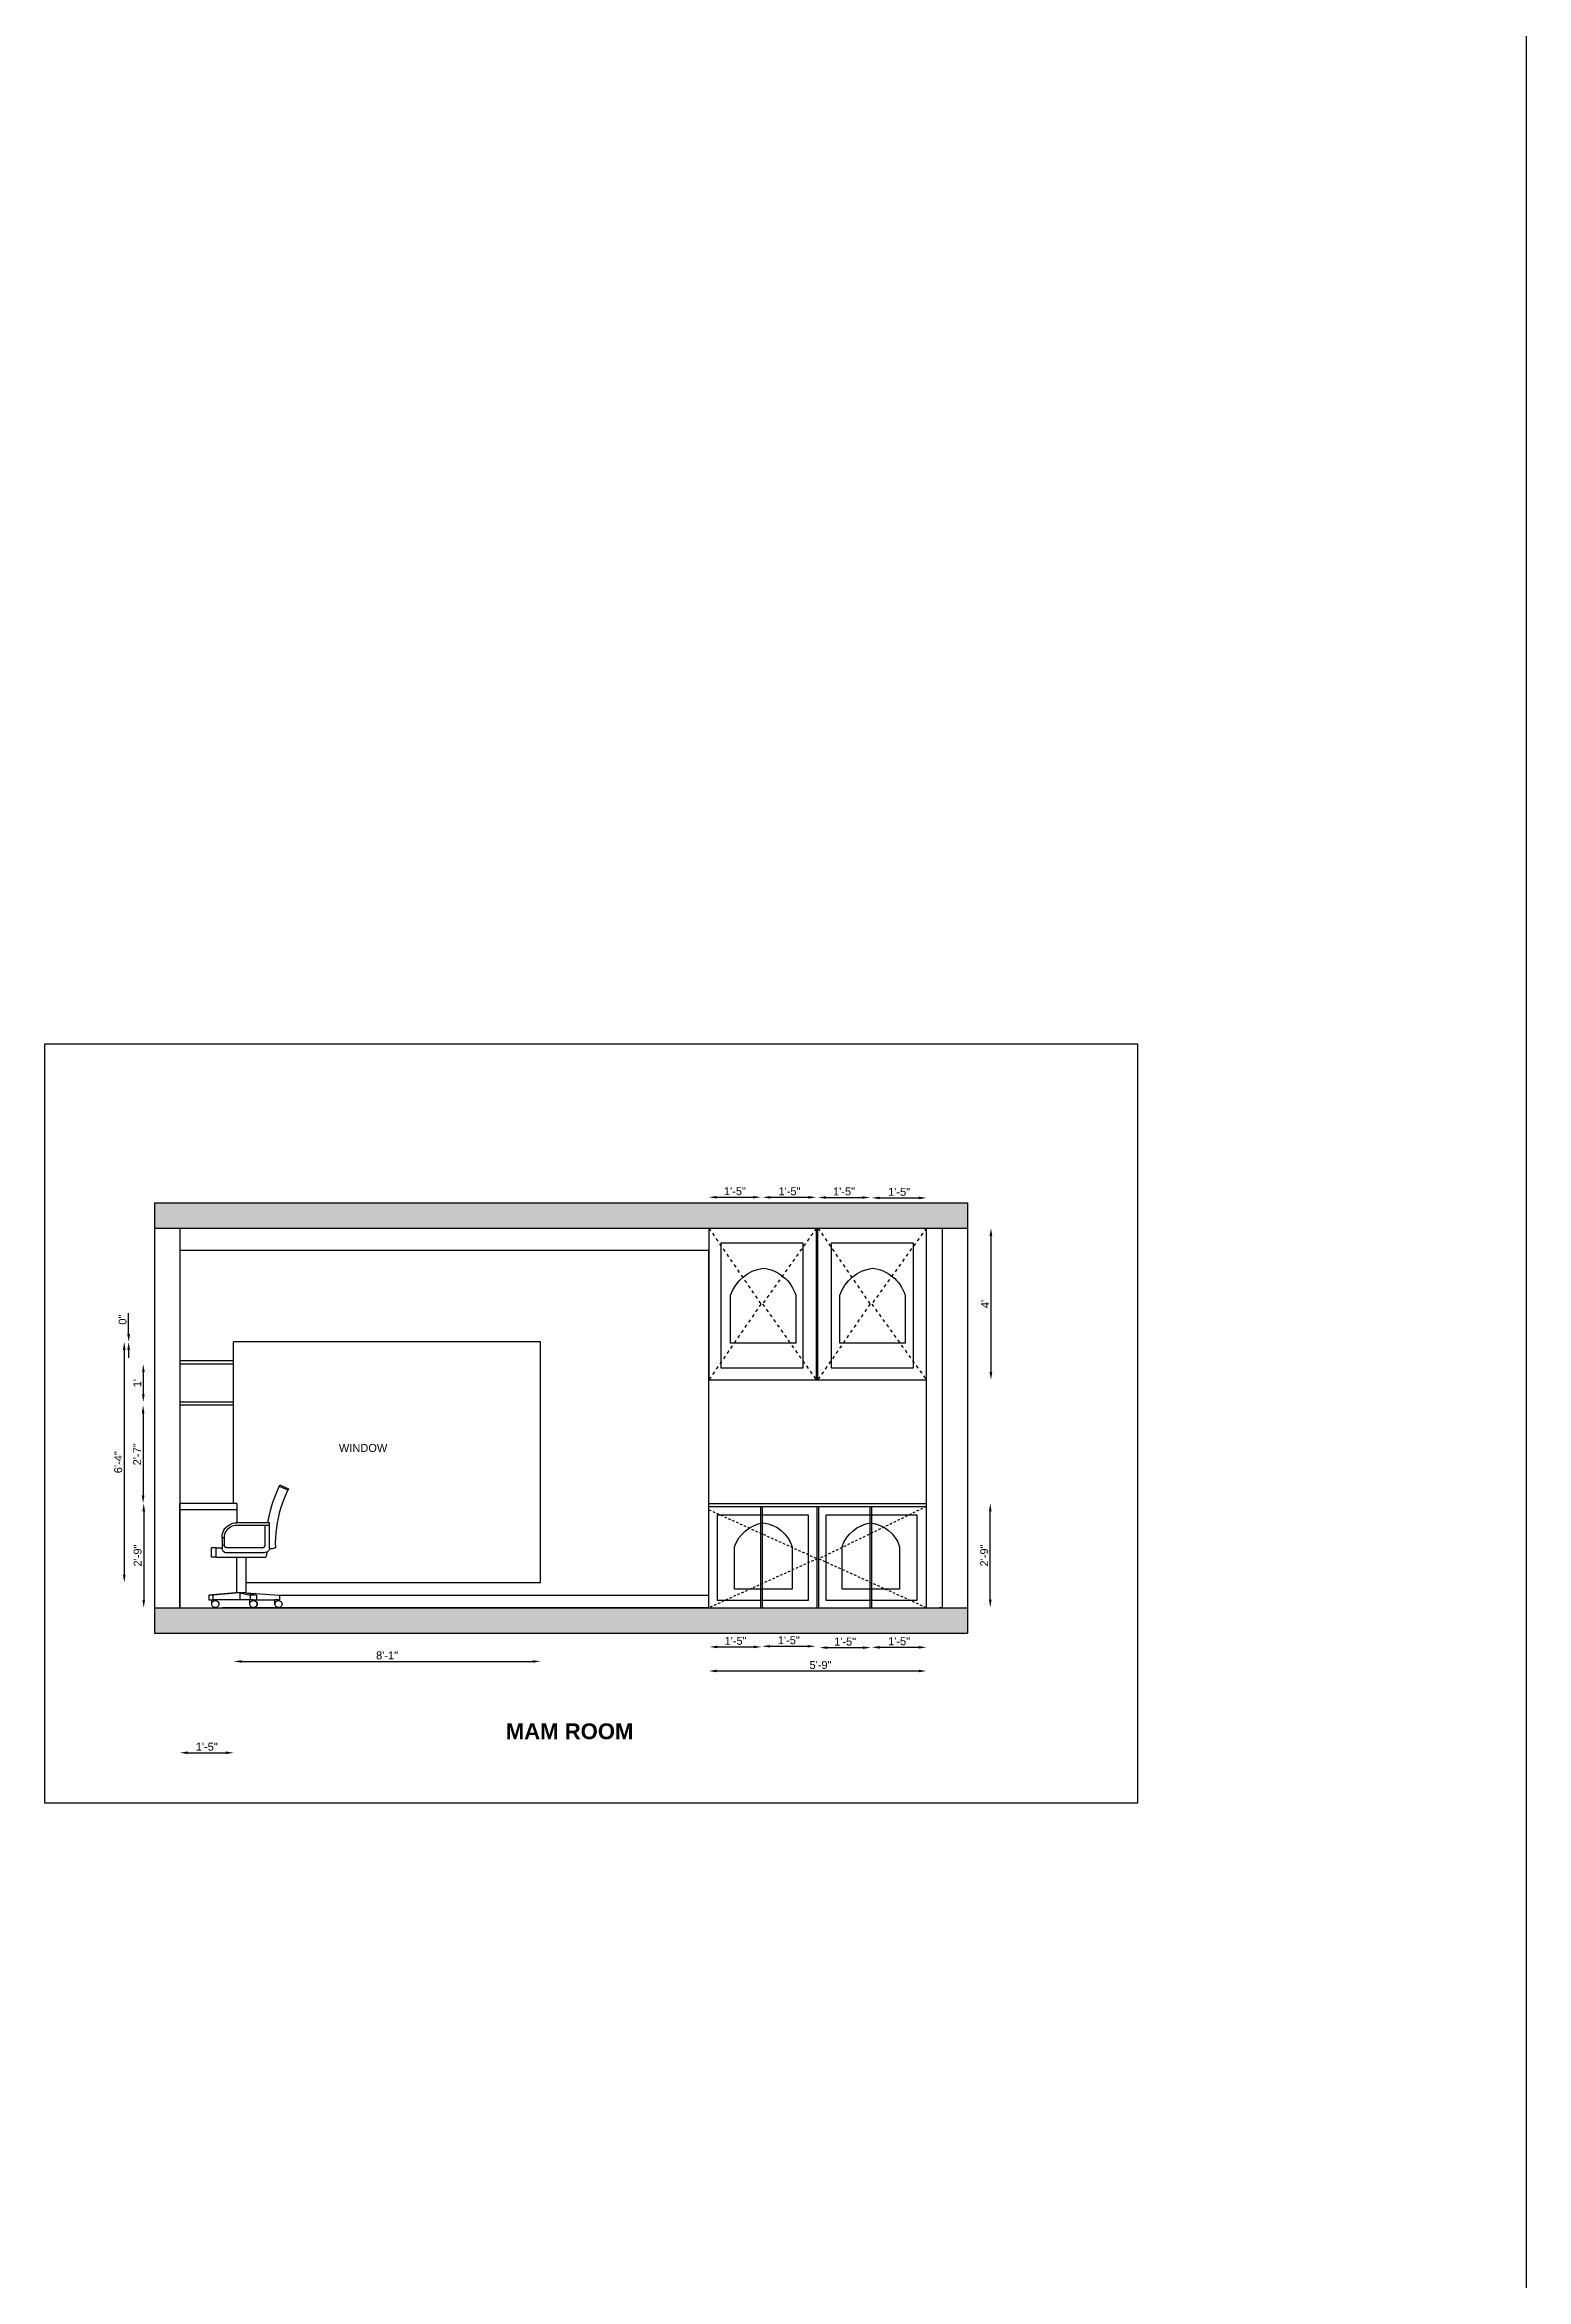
# Model space of a CAD drawing. Header units: feet. Extents: x 2272 to 4893, y 337 to 2916.
# Drawn here: x 4424 to 4893, y 1043 to 1750 of the extents above; entities that cross this region are included whole.
import ezdxf

# ---------------------------------------------------------------- set-up
doc = ezdxf.new("R2010")
doc.units = ezdxf.units.FT
doc.linetypes.add('JIS_02_0.7', pattern=[1.35, 0.75, -0.6])
doc.linetypes.add('JIS_02_1.0', pattern=[2, 1, -1])
doc.layers.add('Door', color=15, linetype='Continuous')
doc.layers.add('Edges', color=7, linetype='Continuous')
doc.styles.get("Standard").update_dxf_attribs({"font": 'arial.ttf'})
doc.dimstyles.new('ISO-25', dxfattribs={"dimtxt": 2.5, "dimasz": 2.5, "dimexe": 1.25, "dimexo": 0.625, "dimtad": 1, "dimdec": 0, "dimlunit": 4, "dimtxsty": 'Standard', "dimcen": 2.5, "dimse1": 1, "dimse2": 1, "dimadec": 0, "dimazin": 0, "dimtfac": 1, "dimtdec": 0, "dimtmove": 0, "dimatfit": 3, "dimfxl": 1, "dimarcsym": 0})

# ---------------------------------------------------------------- blocks, each defined once
blk = doc.blocks.new('Office Chair rs')
at = {"layer": 'Edges'}
for p, q in [((20.7, 38.3), (19.3, 34.1)), ((22.3, 42.5), (20.7, 38.3)), ((24, 46.7), (22.3, 42.5)), ((25.9, 50.7), (24, 46.7)), ((25.9, 50.7), (26.3, 51.8)), ((25.9, 50.7), (33.1, 47.4)), ((26.3, 51.8), (33.6, 48.4)), ((29.8, 39.7), (28.3, 35.8)), ((31.4, 43.6), (29.8, 39.7)), ((33.1, 47.4), (31.4, 43.6)), ((33.6, 48.4), (33.1, 47.4)), ((-14.7, 18.8), (-13.2, 19.3)), ((-13.2, 19.3), (-11.6, 19.6)), ((-11.6, 19.6), (-9.9, 19.7)), ((16, 19.7), (-9.9, 19.7)), ((16.2, 21), (16, 19.7)), ((17.6, 19.7), (16, 19.7)), ((17.1, 25.4), (16.2, 21)), ((18.1, 29.8), (17.1, 25.4)), ((17.6, 17.7), (17.6, 19.7)), ((19.3, 34.1), (18.1, 29.8)), ((24.1, 19.6), (23.5, 15.4)), ((24.9, 23.7), (24.1, 19.6)), ((25.9, 27.8), (24.9, 23.7)), ((27, 31.8), (25.9, 27.8)), ((28.3, 35.8), (27, 31.8)), ((-22.4, 7.2), (-22.3, 8.9)), ((-22.4, 7.2), (-22.4, 0.7)), ((-22.4, 7.2), (-20.4, 7.2)), ((-22.4, 0.7), (-22.4, -1.3)), ((-20.4, 0.7), (-22.4, 0.7)), ((-22.3, 8.9), (-22, 10.5)), ((-22, 10.5), (-21.5, 12)), ((-21.5, 12), (-20.8, 13.5)), ((-20.8, 13.5), (-19.9, 14.8)), ((-20.4, 7.2), (-20.3, 8.6)), ((-20.4, 0.7), (-20.4, 7.2)), ((-20.4, 0.5), (-20.4, 0.7)), ((-20.3, 0.2), (-20.4, 0.5)), ((-20.3, 8.6), (-20.1, 9.9)), ((-20.3, 0), (-20.3, 0.2)), ((-20.1, 9.9), (-19.6, 11.2)), ((-19.9, 14.8), (-18.8, 16.1)), ((-19.6, 11.2), (-19, 12.5)), ((-19, 12.5), (-18.3, 13.6)), ((-18.8, 16.1), (-17.5, 17.1)), ((-18.3, 13.6), (-17.4, 14.6)), ((-17.5, 17.1), (-16.2, 18)), ((-17.4, 14.6), (-16.3, 15.6)), ((-16.3, 15.6), (-15.2, 16.3)), ((-16.2, 18), (-14.7, 18.8)), ((-15.2, 16.3), (-14, 16.9)), ((-14, 16.9), (-12.7, 17.4)), ((-12.7, 17.4), (-11.3, 17.6)), ((-11.3, 17.6), (-9.9, 17.7)), ((-9.9, 17.7), (13.6, 17.7)), ((13.6, 0.2), (13.5, -0.1)), ((13.6, 17.7), (13.6, 0.7)), ((13.6, 17.7), (17.6, 17.7)), ((13.6, 0.7), (13.6, 0.5)), ((13.6, 0.5), (13.6, 0.2)), ((17.6, -1.3), (17.6, 17.7)), ((22.7, 7.1), (22.5, 2.9)), ((22.5, 2.9), (22.6, -1.3)), ((23, 11.3), (22.7, 7.1)), ((23.5, 15.4), (23, 11.3)), ((-31.3, -9.3), (-31.3, -1.3)), ((-27.4, -1.3), (-31.3, -1.3)), ((-27.4, -9.3), (-31.3, -9.3)), ((-27.4, -1.3), (-22.4, -1.3)), ((-27.4, -9.3), (-27.4, -1.3)), ((-27.4, -9.3), (-10, -9.3)), ((-22.4, -1.3), (-22.5, -1.8)), ((-22.5, -1.8), (-22.4, -2.4)), ((-22.4, -2.4), (-22.3, -2.9)), ((-22.3, -2.9), (-22.1, -3.4)), ((-22.1, -3.4), (-21.8, -3.9)), ((-21.8, -3.9), (-21.4, -4.3)), ((-21.4, -4.3), (-21, -4.6)), ((-21, -4.6), (-20.6, -4.9)), ((-20.6, -4.9), (-20.1, -5.1)), ((-20.1, -0.2), (-20.3, 0)), ((-20, -0.5), (-20.1, -0.2)), ((-20.1, -5.1), (-19.5, -5.3)), ((-19.8, -0.7), (-20, -0.5)), ((-19.6, -0.8), (-19.8, -0.7)), ((-19.4, -1), (-19.6, -0.8)), ((-19.5, -5.3), (-19, -5.3)), ((-19.2, -1.1), (-19.4, -1)), ((-18.9, -1.2), (-19.2, -1.1)), ((-19, -5.3), (-18.4, -5.3)), ((-18.7, -1.2), (-18.9, -1.2)), ((-18.4, -1.3), (-18.7, -1.2)), ((11.6, -1.3), (-18.4, -1.3)), ((-18.4, -5.3), (13.6, -5.3)), ((-10, -39.3), (-10, -9.3)), ((-10, -9.3), (-1.9, -9.3)), ((-1.9, -39.3), (-1.9, -9.3)), ((-1.9, -9.3), (14.6, -9.3)), ((11.6, -1.3), (12, -1.3)), ((11.8, -1.3), (11.6, -1.3)), ((12, -1.3), (11.8, -1.3)), ((12.1, -1.3), (12, -1.3)), ((12.4, -1.2), (12.1, -1.3)), ((12.6, -1.1), (12.4, -1.2)), ((12.9, -1), (12.6, -1.1)), ((13.1, -0.8), (12.9, -1)), ((13.2, -0.6), (13.1, -0.8)), ((13.4, -0.3), (13.2, -0.6)), ((13.5, -0.1), (13.4, -0.3)), ((14.1, -5.3), (13.6, -5.3)), ((14.6, -5.3), (14.1, -5.3)), ((15.2, -5.1), (14.6, -5.3)), ((14.6, -9.3), (14.9, -8.7)), ((14.9, -8.7), (15.1, -8)), ((15.1, -8), (15.3, -7.3)), ((15.5, -5), (15.2, -5.1)), ((15.3, -7.3), (15.4, -6.7)), ((15.4, -6.7), (15.5, -6)), ((15.7, -4.9), (15.5, -5)), ((15.6, -5.3), (15.5, -5)), ((15.5, -6), (15.6, -5.3)), ((16.1, -4.6), (15.7, -4.9)), ((16.6, -4.3), (16.1, -4.6)), ((16.9, -3.9), (16.6, -4.3)), ((17.2, -3.4), (16.9, -3.9)), ((17.4, -2.9), (17.2, -3.4)), ((17.5, -2.4), (17.4, -2.9)), ((17.6, -2.2), (17.5, -2.4)), ((17.6, -1.3), (17.6, -1.8)), ((17.6, -1.8), (17.6, -2.2)), ((17.9, -2.2), (17.6, -2.2)), ((18.6, -2.3), (17.9, -2.2)), ((19.3, -2.2), (18.6, -2.3)), ((19.9, -2.2), (19.3, -2.2)), ((20.6, -2), (19.9, -2.2)), ((21.3, -1.8), (20.6, -2)), ((21.9, -1.6), (21.3, -1.8)), ((22.6, -1.3), (21.9, -1.6)), ((-11, -39.3), (-33.6, -41.3)), ((-30.1, -41.3), (-33.6, -41.3)), ((-33.6, -41.3), (-33.6, -45.3)), ((-33.6, -45.3), (-31.1, -45.3)), ((-31.1, -48.8), (-31.1, -45.3)), ((-31.1, -45.3), (-30.1, -45.3)), ((-31.1, -48.8), (-31, -48)), ((-31, -49.6), (-31.1, -48.8)), ((-31, -48), (-30.7, -47.3)), ((-30.7, -50.3), (-31, -49.6)), ((-30.7, -47.3), (-30.2, -46.7)), ((-30.2, -50.9), (-30.7, -50.3)), ((-30.2, -46.7), (-29.6, -46.2)), ((-29.6, -51.4), (-30.2, -50.9)), ((-7.5, -39.3), (-30.1, -41.3)), ((-30.1, -41.3), (-30.1, -45.3)), ((-28.1, -45.3), (-30.1, -45.3)), ((-29.6, -46.2), (-28.9, -45.9)), ((-28.9, -51.7), (-29.6, -51.4)), ((-28.9, -45.9), (-28.1, -45.8)), ((-28.1, -51.8), (-28.9, -51.7)), ((-28.1, -45.8), (-28.1, -45.3)), ((-7.5, -45.3), (-28.1, -45.3)), ((-28.1, -45.8), (-27.3, -45.9)), ((-27.3, -51.7), (-28.1, -51.8)), ((-27.3, -45.9), (-26.6, -46.2)), ((-26.6, -51.4), (-27.3, -51.7)), ((-26.6, -46.2), (-26, -46.7)), ((-26, -50.9), (-26.6, -51.4)), ((-26, -46.7), (-25.5, -47.3)), ((-25.5, -50.3), (-26, -50.9)), ((-25.5, -47.3), (-25.2, -48)), ((-25.2, -49.6), (-25.5, -50.3)), ((-25.2, -48), (-25.1, -48.8)), ((-25.1, -48.8), (-25.2, -49.6)), ((-10, -39.3), (-11, -39.3)), ((-9.5, -39.3), (-10, -39.3)), ((-7.5, -39.3), (-9.5, -39.3)), ((-7.5, -39.3), (1.2, -41.3)), ((-7.5, -39.3), (-7.5, -45.3)), ((-5, -39.3), (-7.5, -39.3)), ((1, -45.3), (-7.5, -45.3)), ((-1.9, -39.3), (-5, -39.3)), ((-1.9, -39.3), (6.7, -41.3)), ((-1.9, -39.3), (-1.9, -39.3)), ((-1.9, -39.3), (26.1, -41.3)), ((1, -48.8), (1, -45.3)), ((1.2, -45.3), (1, -45.3)), ((1, -48.8), (1.1, -48)), ((1.1, -49.6), (1, -48.8)), ((1.1, -48), (1.4, -47.3)), ((1.4, -50.3), (1.1, -49.6)), ((6.7, -41.3), (1.2, -41.3)), ((1.2, -41.3), (1.2, -45.3)), ((4, -45.3), (1.2, -45.3)), ((1.4, -47.3), (1.8, -46.7)), ((1.8, -50.9), (1.4, -50.3)), ((1.8, -46.7), (2.5, -46.2)), ((2.5, -51.4), (1.8, -50.9)), ((2.5, -46.2), (3.2, -45.9)), ((3.2, -51.7), (2.5, -51.4)), ((3.2, -45.9), (4, -45.8)), ((4, -51.8), (3.2, -51.7)), ((4, -45.8), (4, -45.3)), ((4, -45.3), (4.3, -45.3)), ((4, -45.8), (4.1, -45.8)), ((4.1, -51.8), (4, -51.8)), ((4.1, -45.8), (4.3, -45.8)), ((4.1, -45.8), (4.7, -45.9)), ((4.7, -51.7), (4.1, -51.8)), ((4.3, -51.8), (4.1, -51.8)), ((4.3, -45.3), (6.7, -45.3)), ((4.3, -45.8), (4.3, -45.3)), ((4.3, -45.8), (5.1, -45.9)), ((5.1, -51.7), (4.3, -51.8)), ((4.7, -45.9), (5.5, -46.2)), ((5.5, -51.4), (4.7, -51.7)), ((5.1, -45.9), (5.8, -46.2)), ((5.8, -51.4), (5.1, -51.7)), ((5.5, -46.2), (6.1, -46.7)), ((6.1, -50.9), (5.5, -51.4)), ((5.8, -46.2), (6.5, -46.7)), ((6.5, -50.9), (5.8, -51.4)), ((6.1, -46.7), (6.6, -47.3)), ((6.6, -50.3), (6.1, -50.9)), ((6.5, -46.7), (6.9, -47.3)), ((6.9, -50.3), (6.5, -50.9)), ((6.6, -47.3), (6.9, -48)), ((6.9, -49.6), (6.6, -50.3)), ((6.7, -41.3), (6.7, -45.3)), ((6.7, -45.3), (22.2, -45.3)), ((6.9, -47.3), (7.2, -48)), ((6.9, -48), (7, -48.8)), ((7, -48.8), (6.9, -49.6)), ((7.2, -49.6), (6.9, -50.3)), ((7.2, -48), (7.3, -48.8)), ((7.3, -48.8), (7.2, -49.6)), ((22.2, -48.8), (22.2, -45.3)), ((25.2, -45.3), (22.2, -45.3)), ((22.2, -48.8), (22.3, -48)), ((22.3, -49.6), (22.2, -48.8)), ((22.3, -48), (22.6, -47.3)), ((22.6, -50.3), (22.3, -49.6)), ((22.6, -47.3), (23.1, -46.7)), ((23.1, -50.9), (22.6, -50.3)), ((23.1, -46.7), (23.7, -46.2)), ((23.7, -51.4), (23.1, -50.9)), ((23.7, -46.2), (24.4, -45.9)), ((24.4, -51.7), (23.7, -51.4)), ((24.4, -45.9), (25.2, -45.8)), ((25.2, -51.8), (24.4, -51.7)), ((25.2, -45.3), (26.1, -45.3)), ((25.2, -45.8), (25.2, -45.3)), ((25.2, -45.8), (26, -45.9)), ((26, -51.7), (25.2, -51.8)), ((26, -45.9), (26.7, -46.2)), ((26.7, -51.4), (26, -51.7)), ((26.1, -41.3), (26.1, -45.3)), ((26.7, -46.2), (27.3, -46.7)), ((27.3, -50.9), (26.7, -51.4)), ((27.3, -46.7), (27.8, -47.3)), ((27.8, -50.3), (27.3, -50.9)), ((27.8, -47.3), (28.1, -48)), ((28.1, -49.6), (27.8, -50.3)), ((28.1, -48), (28.2, -48.8)), ((28.2, -48.8), (28.1, -49.6))]:
    blk.add_line(p, q, dxfattribs=at)
blk = doc.blocks.new('*D432')
at = {"color": 0, "lineweight": -2, "transparency": 16777216}
blk.add_line((4700.53, 1235.65), (4636.73, 1235.65), dxfattribs=at)
at = {"color": 0, "transparency": 16777216}
for points in [[(4636.73, 1236.07), (4636.73, 1235.24), (4634.23, 1235.65)], [(4700.53, 1236.07), (4700.53, 1235.24), (4703.03, 1235.65)]]:
    blk.add_solid(points, dxfattribs=at)
at = {"layer": 'Defpoints', "color": 0, "transparency": 16777216}
for p in [(4634.23, 1255.64), (4703.03, 1255.66), (4634.23, 1235.65)]:
    blk.add_point(p, dxfattribs=at)
at = {"color": 0, "transparency": 16777216, "insert": (4669.54, 1237.55), "char_height": 2.5, "attachment_point": 5}
blk.add_mtext('5\'-9"', dxfattribs=at)
blk = doc.blocks.new('*D433')
at = {"color": 0, "lineweight": -2, "transparency": 16777216}
blk.add_line((4486.53, 1238.67), (4578.53, 1238.67), dxfattribs=at)
at = {"color": 0, "transparency": 16777216}
for points in [[(4486.53, 1239.09), (4486.53, 1238.26), (4484.03, 1238.67)], [(4578.53, 1239.09), (4578.53, 1238.26), (4581.03, 1238.67)]]:
    blk.add_solid(points, dxfattribs=at)
at = {"layer": 'Defpoints', "color": 0, "transparency": 16777216}
for p in [(4484.03, 1339.64), (4581.03, 1339.64), (4581.03, 1238.67)]:
    blk.add_point(p, dxfattribs=at)
at = {"color": 0, "transparency": 16777216, "insert": (4532.53, 1240.57), "char_height": 2.5, "attachment_point": 5}
blk.add_mtext('8\'-1"', dxfattribs=at)
blk = doc.blocks.new('*D434')
at = {"color": 0, "lineweight": -2, "transparency": 16777216}
blk.add_line((4469.53, 1209.81), (4481.53, 1209.81), dxfattribs=at)
at = {"color": 0, "transparency": 16777216}
for points in [[(4469.53, 1210.23), (4469.53, 1209.39), (4467.03, 1209.81)], [(4481.53, 1210.23), (4481.53, 1209.39), (4484.03, 1209.81)]]:
    blk.add_solid(points, dxfattribs=at)
at = {"layer": 'Defpoints', "color": 0, "transparency": 16777216}
for p in [(4467.03, 1368.64), (4484.03, 1339.64), (4484.03, 1209.81)]:
    blk.add_point(p, dxfattribs=at)
at = {"color": 0, "transparency": 16777216, "insert": (4475.53, 1211.71), "char_height": 2.5, "attachment_point": 5}
blk.add_mtext('1\'-5"', dxfattribs=at)
blk = doc.blocks.new('*D435')
at = {"color": 0, "lineweight": -2, "transparency": 16777216}
blk.add_line((4455.6, 1286.14), (4455.6, 1258.14), dxfattribs=at)
at = {"color": 0, "transparency": 16777216}
for points in [[(4455.19, 1286.14), (4456.02, 1286.14), (4455.6, 1288.64)], [(4455.19, 1258.14), (4456.02, 1258.14), (4455.6, 1255.64)]]:
    blk.add_solid(points, dxfattribs=at)
at = {"layer": 'Defpoints', "color": 0, "transparency": 16777216}
for p in [(4467.03, 1288.64), (4455.6, 1255.64), (4467.03, 1255.64)]:
    blk.add_point(p, dxfattribs=at)
at = {"color": 0, "transparency": 16777216, "insert": (4453.7, 1272.14), "char_height": 2.5, "attachment_point": 5, "rotation": 90}
blk.add_mtext('2\'-9"', dxfattribs=at)
blk = doc.blocks.new('*D436')
at = {"color": 0, "lineweight": -2, "transparency": 16777216}
blk.add_line((4455.41, 1317.14), (4455.41, 1291.14), dxfattribs=at)
at = {"color": 0, "transparency": 16777216}
for points in [[(4455, 1317.14), (4455.83, 1317.14), (4455.41, 1319.64)], [(4455, 1291.14), (4455.83, 1291.14), (4455.41, 1288.64)]]:
    blk.add_solid(points, dxfattribs=at)
at = {"layer": 'Defpoints', "color": 0, "transparency": 16777216}
for p in [(4467.03, 1319.64), (4455.41, 1288.64), (4467.03, 1288.64)]:
    blk.add_point(p, dxfattribs=at)
at = {"color": 0, "transparency": 16777216, "insert": (4453.53, 1304.14), "char_height": 2.5, "attachment_point": 5, "rotation": 90}
blk.add_mtext('2\'-7"', dxfattribs=at)
blk = doc.blocks.new('*D437')
at = {"color": 0, "lineweight": -2, "transparency": 16777216}
blk.add_line((4455.48, 1330.14), (4455.48, 1323.14), dxfattribs=at)
at = {"color": 0, "transparency": 16777216}
for points in [[(4455.06, 1330.14), (4455.9, 1330.14), (4455.48, 1332.64)], [(4455.06, 1323.14), (4455.9, 1323.14), (4455.48, 1320.64)]]:
    blk.add_solid(points, dxfattribs=at)
at = {"layer": 'Defpoints', "color": 0, "transparency": 16777216}
for p in [(4467.03, 1332.64), (4455.48, 1320.64), (4467.03, 1320.64)]:
    blk.add_point(p, dxfattribs=at)
at = {"color": 0, "transparency": 16777216, "insert": (4453.6, 1326.64), "char_height": 2.5, "attachment_point": 5, "rotation": 90}
blk.add_mtext("1'", dxfattribs=at)
blk = doc.blocks.new('*D438')
at = {"color": 0, "lineweight": -2, "transparency": 16777216}
blk.add_line((4449.45, 1337.14), (4449.45, 1266.14), dxfattribs=at)
at = {"color": 0, "transparency": 16777216}
for points in [[(4449.03, 1337.14), (4449.87, 1337.14), (4449.45, 1339.64)], [(4449.03, 1266.14), (4449.87, 1266.14), (4449.45, 1263.64)]]:
    blk.add_solid(points, dxfattribs=at)
at = {"layer": 'Defpoints', "color": 0, "transparency": 16777216}
for p in [(4581.03, 1339.64), (4449.45, 1263.64), (4581.03, 1263.64)]:
    blk.add_point(p, dxfattribs=at)
at = {"color": 0, "transparency": 16777216, "insert": (4447.55, 1301.64), "char_height": 2.5, "attachment_point": 5, "rotation": 90}
blk.add_mtext('6\'-4"', dxfattribs=at)
blk = doc.blocks.new('*D439')
at = {"color": 0, "lineweight": -2, "transparency": 16777216}
for p, q in [((4450.84, 1342.14), (4450.84, 1348.76)), ((4450.84, 1337.14), (4450.84, 1334.64))]:
    blk.add_line(p, q, dxfattribs=at)
at = {"color": 0, "transparency": 16777216}
for points in [[(4450.42, 1342.14), (4451.26, 1342.14), (4450.84, 1339.64)], [(4450.42, 1337.14), (4451.26, 1337.14), (4450.84, 1339.64)]]:
    blk.add_solid(points, dxfattribs=at)
at = {"layer": 'Defpoints', "color": 0, "transparency": 16777216}
for p in [(4450.84, 1339.64), (4484.03, 1339.64), (4484.03, 1339.64)]:
    blk.add_point(p, dxfattribs=at)
at = {"color": 0, "transparency": 16777216, "insert": (4448.94, 1346.7), "char_height": 2.5, "attachment_point": 5, "rotation": 90}
blk.add_mtext('0"', dxfattribs=at)
blk = doc.blocks.new('*D440')
at = {"color": 0, "lineweight": -2, "transparency": 16777216}
blk.add_line((4723.2, 1258.16), (4723.2, 1286.14), dxfattribs=at)
at = {"color": 0, "transparency": 16777216}
for points in [[(4722.79, 1286.14), (4723.62, 1286.14), (4723.2, 1288.64)], [(4722.79, 1258.16), (4723.62, 1258.16), (4723.2, 1255.66)]]:
    blk.add_solid(points, dxfattribs=at)
at = {"layer": 'Defpoints', "color": 0, "transparency": 16777216}
for p in [(4703.03, 1288.64), (4723.2, 1288.64), (4703.03, 1255.66)]:
    blk.add_point(p, dxfattribs=at)
at = {"color": 0, "transparency": 16777216, "insert": (4721.3, 1272.15), "char_height": 2.5, "attachment_point": 5, "rotation": 90}
blk.add_mtext('2\'-9"', dxfattribs=at)
blk = doc.blocks.new('*D441')
at = {"color": 0, "lineweight": -2, "transparency": 16777216}
blk.add_line((4723.42, 1373.14), (4723.42, 1330.14), dxfattribs=at)
at = {"color": 0, "transparency": 16777216}
for points in [[(4723, 1373.14), (4723.84, 1373.14), (4723.42, 1375.64)], [(4723, 1330.14), (4723.84, 1330.14), (4723.42, 1327.64)]]:
    blk.add_solid(points, dxfattribs=at)
at = {"layer": 'Defpoints', "color": 0, "transparency": 16777216}
for p in [(4703.03, 1375.64), (4703.03, 1327.64), (4723.42, 1327.64)]:
    blk.add_point(p, dxfattribs=at)
at = {"color": 0, "transparency": 16777216, "insert": (4721.54, 1351.64), "char_height": 2.5, "attachment_point": 5, "rotation": 90}
blk.add_mtext("4'", dxfattribs=at)
blk = doc.blocks.new('*D442')
at = {"color": 0, "lineweight": -2, "transparency": 16777216}
blk.add_line((4636.73, 1385.39), (4648.23, 1385.39), dxfattribs=at)
at = {"color": 0, "transparency": 16777216}
for points in [[(4636.73, 1385.8), (4636.73, 1384.97), (4634.23, 1385.39)], [(4648.23, 1385.8), (4648.23, 1384.97), (4650.73, 1385.39)]]:
    blk.add_solid(points, dxfattribs=at)
at = {"layer": 'Defpoints', "color": 0, "transparency": 16777216}
for p in [(4650.73, 1385.39), (4634.23, 1327.64), (4650.73, 1252.99)]:
    blk.add_point(p, dxfattribs=at)
at = {"color": 0, "transparency": 16777216, "insert": (4642.48, 1387.29), "char_height": 2.5, "attachment_point": 5}
blk.add_mtext('1\'-5"', dxfattribs=at)
blk = doc.blocks.new('*D443')
at = {"color": 0, "lineweight": -2, "transparency": 16777216}
blk.add_line((4653.73, 1385.36), (4665.73, 1385.36), dxfattribs=at)
at = {"color": 0, "transparency": 16777216}
for points in [[(4653.73, 1385.77), (4653.73, 1384.94), (4651.23, 1385.36)], [(4665.73, 1385.77), (4665.73, 1384.94), (4668.23, 1385.36)]]:
    blk.add_solid(points, dxfattribs=at)
at = {"layer": 'Defpoints', "color": 0, "transparency": 16777216}
for p in [(4668.23, 1385.36), (4651.23, 1375.64), (4668.23, 1375.64)]:
    blk.add_point(p, dxfattribs=at)
at = {"color": 0, "transparency": 16777216, "insert": (4659.73, 1387.26), "char_height": 2.5, "attachment_point": 5}
blk.add_mtext('1\'-5"', dxfattribs=at)
blk = doc.blocks.new('*D444')
at = {"color": 0, "lineweight": -2, "transparency": 16777216}
blk.add_line((4671.23, 1385.3), (4682.73, 1385.3), dxfattribs=at)
at = {"color": 0, "transparency": 16777216}
for points in [[(4671.23, 1385.72), (4671.23, 1384.89), (4668.73, 1385.3)], [(4682.73, 1385.72), (4682.73, 1384.89), (4685.23, 1385.3)]]:
    blk.add_solid(points, dxfattribs=at)
at = {"layer": 'Defpoints', "color": 0, "transparency": 16777216}
for p in [(4685.23, 1385.3), (4668.73, 1375.64), (4685.23, 1375.64)]:
    blk.add_point(p, dxfattribs=at)
at = {"color": 0, "transparency": 16777216, "insert": (4676.98, 1387.21), "char_height": 2.5, "attachment_point": 5}
blk.add_mtext('1\'-5"', dxfattribs=at)
blk = doc.blocks.new('*D445')
at = {"color": 0, "lineweight": -2, "transparency": 16777216}
blk.add_line((4688.23, 1385.18), (4700.53, 1385.18), dxfattribs=at)
at = {"color": 0, "transparency": 16777216}
for points in [[(4688.23, 1385.59), (4688.23, 1384.76), (4685.73, 1385.18)], [(4700.53, 1385.59), (4700.53, 1384.76), (4703.03, 1385.18)]]:
    blk.add_solid(points, dxfattribs=at)
at = {"layer": 'Defpoints', "color": 0, "transparency": 16777216}
for p in [(4703.03, 1385.18), (4685.73, 1375.64), (4703.03, 1375.64)]:
    blk.add_point(p, dxfattribs=at)
at = {"color": 0, "transparency": 16777216, "insert": (4694.38, 1387.08), "char_height": 2.5, "attachment_point": 5}
blk.add_mtext('1\'-5"', dxfattribs=at)
blk = doc.blocks.new('*D470')
at = {"color": 0, "lineweight": -2, "transparency": 16777216}
blk.add_line((4636.93, 1243.26), (4648.43, 1243.26), dxfattribs=at)
at = {"color": 0, "transparency": 16777216}
for points in [[(4636.93, 1243.68), (4636.93, 1242.85), (4634.43, 1243.26)], [(4648.43, 1243.68), (4648.43, 1242.85), (4650.93, 1243.26)]]:
    blk.add_solid(points, dxfattribs=at)
at = {"layer": 'Defpoints', "color": 0, "transparency": 16777216}
for p in [(4634.43, 1254.92), (4650.93, 1254.92), (4650.93, 1243.26)]:
    blk.add_point(p, dxfattribs=at)
at = {"color": 0, "transparency": 16777216, "insert": (4642.68, 1245.17), "char_height": 2.5, "attachment_point": 5}
blk.add_mtext('1\'-5"', dxfattribs=at)
blk = doc.blocks.new('*D471')
at = {"color": 0, "lineweight": -2, "transparency": 16777216}
blk.add_line((4653.62, 1243.46), (4665.43, 1243.46), dxfattribs=at)
at = {"color": 0, "transparency": 16777216}
for points in [[(4653.62, 1243.88), (4653.62, 1243.05), (4651.12, 1243.46)], [(4665.43, 1243.88), (4665.43, 1243.05), (4667.93, 1243.46)]]:
    blk.add_solid(points, dxfattribs=at)
at = {"layer": 'Defpoints', "color": 0, "transparency": 16777216}
for p in [(4651.12, 1254.82), (4667.93, 1254.82), (4667.93, 1243.46)]:
    blk.add_point(p, dxfattribs=at)
at = {"color": 0, "transparency": 16777216, "insert": (4659.52, 1245.37), "char_height": 2.5, "attachment_point": 5}
blk.add_mtext('1\'-5"', dxfattribs=at)
blk = doc.blocks.new('*D472')
at = {"color": 0, "lineweight": -2, "transparency": 16777216}
blk.add_line((4671.73, 1243.04), (4682.93, 1243.04), dxfattribs=at)
at = {"color": 0, "transparency": 16777216}
for points in [[(4671.73, 1243.45), (4671.73, 1242.62), (4669.23, 1243.04)], [(4682.93, 1243.45), (4682.93, 1242.62), (4685.43, 1243.04)]]:
    blk.add_solid(points, dxfattribs=at)
at = {"layer": 'Defpoints', "color": 0, "transparency": 16777216}
for p in [(4669.23, 1254.41), (4685.43, 1254.41), (4685.43, 1243.04)]:
    blk.add_point(p, dxfattribs=at)
at = {"color": 0, "transparency": 16777216, "insert": (4677.33, 1244.94), "char_height": 2.5, "attachment_point": 5}
blk.add_mtext('1\'-5"', dxfattribs=at)
blk = doc.blocks.new('*D473')
at = {"color": 0, "lineweight": -2, "transparency": 16777216}
blk.add_line((4688.23, 1243.14), (4700.53, 1243.14), dxfattribs=at)
at = {"color": 0, "transparency": 16777216}
for points in [[(4688.23, 1243.56), (4688.23, 1242.72), (4685.73, 1243.14)], [(4700.53, 1243.56), (4700.53, 1242.72), (4703.03, 1243.14)]]:
    blk.add_solid(points, dxfattribs=at)
at = {"layer": 'Defpoints', "color": 0, "transparency": 16777216}
for p in [(4685.73, 1255.64), (4703.03, 1255.66), (4703.03, 1243.14)]:
    blk.add_point(p, dxfattribs=at)
at = {"color": 0, "transparency": 16777216, "insert": (4694.38, 1245.04), "char_height": 2.5, "attachment_point": 5}
blk.add_mtext('1\'-5"', dxfattribs=at)

msp = doc.modelspace()

# ---------------------------------------------------------------- hatches: boundary and pattern name
at = {"true_color": 0x105689}
h = msp.add_hatch(dxfattribs=at)
h.set_pattern_fill('AR-CONC', color=146, scale=0.04)
h.set_pattern_definition([(50, (2219.3504, 564.88), (7.287387, -0.637563), [0.762, -8.382]), (355, (2219.3504, 564.88), (-1.409737, 7.642274), [0.6096, -6.705623]), (100.45144, (2219.958, 564.827), (5.87765, 7.00471), [0.6476, -7.12361]), (46.1842, (2219.35, 566.912), (10.843162, -1.681693), [1.143, -12.573]), (96.63556, (2220.254, 566.772), (9.496165, 9.897045), [0.9714, -10.685424]), (351.18415, (2219.35, 566.912), (9.496165, 9.897045), [0.9144, -10.05839]), (21, (2220.3664, 566.404), (6.064576, -4.090608), [0.762, -8.382]), (326, (2220.3664, 566.404), (2.472081, 7.367519), [0.6096, -6.7056]), (71.45144, (2220.872, 566.063), (8.536657, 3.27691), [0.6476, -7.123598]), (37.5, (2219.3504, 564.88), (0.1235441, 3.3822016), [0, -6.62432, 0, -6.8072, 0, -6.731]), (7.5, (2219.3504, 564.88), (2.6727865, 4.007223), [0, -3.88112, 0, -6.47192, 0, -2.5654]), (327.5, (2217.0847, 564.88), (5.4236238, -0.2291498), [0, -2.54, 0, -7.9248, 0, -10.5156]), (317.5, (2216.0687, 564.88), (5.925167, 1.01706), [0, -3.302, 0, -5.26288, 0, -7.4676])])
h.paths.add_polyline_path([(4459.027, 1383.636), (4459.027, 1375.636), (4716.027, 1375.636), (4716.027, 1383.636)])
h.paths.add_polyline_path([(4459.027, 1255.636), (4459.027, 1247.636), (4716.027, 1247.636), (4716.027, 1255.636)])

# ---------------------------------------------------------------- linework, layer by layer
msp.add_line((4892.649, 2915.521), (4892.649, 337.13))
at = {"color": 30, "true_color": 0xf8991e}
for p, q in [((4634.225, 1375.636), (4634.225, 1327.636)), ((4668.225, 1327.636), (4668.225, 1375.636)), ((4668.725, 1327.636), (4668.725, 1375.636)), ((4634.225, 1327.636), (4703.033, 1327.636)), ((4650.725, 1255.636), (4650.725, 1287.636)), ((4651.225, 1255.636), (4651.225, 1287.636)), ((4685.225, 1255.636), (4685.225, 1287.636)), ((4685.725, 1255.636), (4685.725, 1287.636))]:
    msp.add_line(p, q, dxfattribs=at)
at = {"color": 143, "linetype": 'JIS_02_1.0', "true_color": 0x7aafdf}
for p, q in [((4634.225, 1375.636), (4650.725, 1351.636)), ((4668.225, 1375.636), (4651.225, 1351.636)), ((4668.725, 1375.636), (4685.225, 1351.636)), ((4703.033, 1375.636), (4685.725, 1351.636)), ((4650.725, 1351.636), (4634.225, 1327.636)), ((4651.225, 1351.636), (4668.225, 1327.636)), ((4685.225, 1351.636), (4668.629, 1327.636)), ((4685.725, 1351.636), (4703.033, 1327.636))]:
    msp.add_line(p, q, dxfattribs=at)
at = {"color": 85, "true_color": 0x58ba48}
msp.add_line((4703.033, 1288.636), (4703.033, 1375.636), dxfattribs=at)
at = {"color": 30, "true_color": 0xf26722}
for p, q in [((4634.225, 1255.636), (4634.225, 1368.636)), ((4485.027, 1288.636), (4485.027, 1286.636)), ((4485.027, 1286.636), (4485.027, 1282.378)), ((4634.225, 1288.636), (4703.033, 1288.636)), ((4634.225, 1287.636), (4703.033, 1287.636)), ((4703.033, 1255.659), (4703.033, 1288.636))]:
    msp.add_line(p, q, dxfattribs=at)
at = {"color": 2, "linetype": 'JIS_02_0.7', "true_color": 0xf1eb1f}
for p, q in [((4634.225, 1286.636), (4668.531, 1271.136)), ((4703.033, 1287.636), (4669.027, 1271.136)), ((4668.531, 1271.136), (4634.225, 1255.636)), ((4669.027, 1271.136), (4703.033, 1255.659))]:
    msp.add_line(p, q, dxfattribs=at)
msp.add_lwpolyline([(4424.3, 1433.911), (4769.791, 1433.911), (4769.791, 1193.892), (4424.3, 1193.892)], close=True)
at = {"color": 215, "true_color": 0xa953a0}
for points in [[(4638.148, 1371.024), (4663.917, 1371.024), (4663.917, 1331.406), (4638.148, 1331.406)], [(4673.009, 1371.024), (4698.778, 1371.024), (4698.778, 1331.406), (4673.009, 1331.406)], [(4636.998, 1285.05), (4665.646, 1285.05), (4665.646, 1257.959), (4636.998, 1257.959)], [(4671.291, 1285.05), (4699.939, 1285.05), (4699.939, 1257.959), (4671.291, 1257.959)]]:
    msp.add_lwpolyline(points, close=True, dxfattribs=at)
for points in [[(4651.326, 1362.983, -0.2965459), (4661.719, 1354.461), (4661.719, 1339.294), (4641.131, 1339.294), (4641.131, 1354.461, -0.2764738), (4651.328, 1362.984)], [(4685.866, 1362.983, -0.2965459), (4696.259, 1354.461), (4696.259, 1339.294), (4675.671, 1339.294), (4675.671, 1354.461, -0.2764738), (4685.868, 1362.984)], [(4651.373, 1282.473, -0.2965459), (4660.555, 1274.944), (4660.555, 1261.545), (4642.367, 1261.545), (4642.367, 1274.944, -0.2764738), (4651.375, 1282.473)], [(4685.355, 1282.473, -0.2965459), (4694.537, 1274.944), (4694.537, 1261.545), (4676.349, 1261.545), (4676.349, 1274.944, -0.2764738), (4685.357, 1282.473)]]:
    msp.add_lwpolyline(points, format="xyb", dxfattribs=at)
at = {"layer": 'Door', "color": 146, "true_color": 0x105689}
for p, q in [((4459.027, 1383.636), (4459.027, 1247.636)), ((4459.027, 1383.636), (4716.027, 1383.636)), ((4716.027, 1383.636), (4716.027, 1247.636)), ((4459.027, 1375.636), (4716.027, 1375.636)), ((4467.027, 1375.636), (4467.027, 1255.636)), ((4708.027, 1375.636), (4708.027, 1255.636)), ((4459.027, 1255.636), (4716.027, 1255.636)), ((4630.027, 1255.636), (4633.027, 1255.636)), ((4708.027, 1255.636), (4707.027, 1255.636)), ((4459.027, 1247.636), (4716.027, 1247.636))]:
    msp.add_line(p, q, dxfattribs=at)
at = {"layer": 'Door', "color": 30, "true_color": 0xf26722}
for p, q in [((4467.027, 1368.636), (4634.225, 1368.636)), ((4484.027, 1288.636), (4484.027, 1339.636)), ((4581.027, 1339.636), (4484.027, 1339.636)), ((4581.027, 1263.636), (4581.027, 1339.636)), ((4484.027, 1333.636), (4467.027, 1333.636)), ((4484.027, 1332.636), (4467.027, 1332.636)), ((4484.027, 1332.636), (4484.027, 1333.636)), ((4484.027, 1320.636), (4467.027, 1320.636)), ((4484.027, 1319.636), (4467.027, 1319.636)), ((4484.027, 1319.636), (4484.027, 1320.636)), ((4467.027, 1255.636), (4467.027, 1288.636)), ((4485.027, 1288.636), (4467.027, 1288.636)), ((4485.027, 1286.636), (4467.027, 1286.636)), ((4668.527, 1255.636), (4668.527, 1287.636)), ((4669.027, 1255.636), (4669.027, 1287.636)), ((4488.048, 1263.634), (4581.027, 1263.636)), ((4491.027, 1260.33), (4491.027, 1260.36)), ((4498.346, 1259.636), (4634.225, 1259.636)), ((4467.027, 1255.636), (4491.027, 1255.636)), ((4578.618, 1255.636), (4480.527, 1255.636)), ((4634.225, 1255.636), (4578.618, 1255.636)), ((4630.027, 1255.636), (4631.527, 1255.636))]:
    msp.add_line(p, q, dxfattribs=at)

# ---------------------------------------------------------------- block references
at = {"xscale": 0.3749555626565022, "yscale": 0.3749555626565022, "zscale": 0.3749555626565022}
msp.add_blockref('Office Chair rs', (4488.752, 1275.099), dxfattribs=at)

# ---------------------------------------------------------------- texts
at = {"color": 4, "attachment_point": 1}
for s, width, gutter_width, insert, char_height in [('WINDOW', 34.16598, 12.5, (4517.289, 1307.406), 2.5), ('{\\fArial|b1|i0|c0|p34;MAM ROOM }', 353.91538, 25, (4570.057, 1219.096), 5)]:
    msp.add_mtext_dynamic_manual_height_columns(s, width=width, gutter_width=gutter_width, heights=[0], dxfattribs=dict(at, insert=insert, char_height=char_height))

# ---------------------------------------------------------------- dimensions: what is measured, and where the dimension line sits
at = {"color": 85, "true_color": 0x58ba48}
for base, p1, p2, picture, middle in [((4650.725350351, 1385.385042219), (4634.225350351, 1327.636137478), (4650.725350351, 1252.993170593), '*D442', (4642.475350351, 1387.286474689)), ((4668.225, 1385.357), (4651.225, 1375.636), (4668.225, 1375.636), '*D443', (4659.725, 1387.259)), ((4685.225350351, 1385.304121096), (4668.725350351, 1375.636137478), (4685.225350351, 1375.636137478), '*D444', (4676.975350351, 1387.205553566)), ((4703.033, 1385.178), (4685.725, 1375.636), (4703.033, 1375.636), '*D445', (4694.379, 1387.079)), ((4650.929104983, 1243.264312189), (4634.429104983, 1254.923543601), (4650.929104983, 1254.923543601), '*D470', (4642.679104983, 1245.165744658)), ((4667.925, 1243.464), (4651.123, 1254.822), (4667.925, 1254.822), '*D471', (4659.524, 1245.366)), ((4703.033, 1243.139), (4685.725, 1255.636), (4703.033, 1255.659), '*D473', (4694.379, 1245.04))]:
    dim = msp.add_linear_dim(base=base, p1=p1, p2=p2, dimstyle='ISO-25', dxfattribs=at)
    dim.commit()
    dim.dimension.update_dxf_attribs({"geometry": picture, "text_midpoint": middle})
dim = msp.add_linear_dim(base=(4723.419, 1327.636), p1=(4703.033, 1375.636), p2=(4703.033, 1327.636), angle=90, dimstyle='ISO-25', dxfattribs=at)
dim.commit()
dim.dimension.update_dxf_attribs({"geometry": '*D441', "text_midpoint": (4721.544, 1351.636)})
at = {"color": 114, "true_color": 0x139b48}
for base, p1, p2, picture, middle in [((4484.027, 1209.809), (4467.027, 1368.636), (4484.027, 1339.636), '*D434', (4475.527, 1211.711)), ((4581.027, 1238.673), (4484.027, 1339.636), (4581.027, 1339.636), '*D433', (4532.527, 1240.575))]:
    dim = msp.add_linear_dim(base=base, p1=p1, p2=p2, dimstyle='ISO-25', dxfattribs=at)
    dim.commit()
    dim.dimension.update_dxf_attribs({"geometry": picture, "text_midpoint": middle})
for base, p1, p2, picture, middle in [((4450.840114198, 1339.636137478), (4484.027003176, 1339.636137478), (4484.027003176, 1339.636137478), '*D439', (4448.938681729, 1346.697870083)), ((4449.451, 1263.636), (4581.027, 1339.636), (4581.027, 1263.636), '*D438', (4447.549, 1301.636)), ((4455.48, 1320.636), (4467.027, 1332.636), (4467.027, 1320.636), '*D437', (4453.6, 1326.636)), ((4455.412, 1288.636), (4467.027, 1319.636), (4467.027, 1288.636), '*D436', (4453.532, 1304.136)), ((4455.605, 1255.636), (4467.027, 1288.636), (4467.027, 1255.636), '*D435', (4453.704, 1272.136))]:
    dim = msp.add_linear_dim(base=base, p1=p1, p2=p2, angle=90, dimstyle='ISO-25', dxfattribs=at)
    dim.commit()
    dim.dimension.update_dxf_attribs({"geometry": picture, "text_midpoint": middle})
dim = msp.add_linear_dim(base=(4723.203, 1288.636), p1=(4703.033, 1255.659), p2=(4703.033, 1288.636), angle=90, dimstyle='ISO-25', dxfattribs=at)
dim.commit()
dim.dimension.update_dxf_attribs({"geometry": '*D440', "text_midpoint": (4723.203, 1272.148), "dimtype": 160})
dim = msp.add_linear_dim(base=(4634.225, 1235.653), p1=(4703.033, 1255.659), p2=(4634.225, 1255.636), dimstyle='ISO-25', dxfattribs=at)
dim.commit()
dim.dimension.update_dxf_attribs({"geometry": '*D432', "text_midpoint": (4669.543, 1235.653), "dimtype": 160})
at = {"color": 85, "true_color": 0x58ba48}
dim = msp.add_linear_dim(base=(4685.429, 1243.037), p1=(4669.231, 1254.415), p2=(4685.429, 1254.415), text='1\'-5"', dimstyle='ISO-25', dxfattribs=at)
dim.commit()
dim.dimension.update_dxf_attribs({"geometry": '*D472', "text_midpoint": (4677.33, 1244.939)})

doc.saveas('drawing.dxf')
